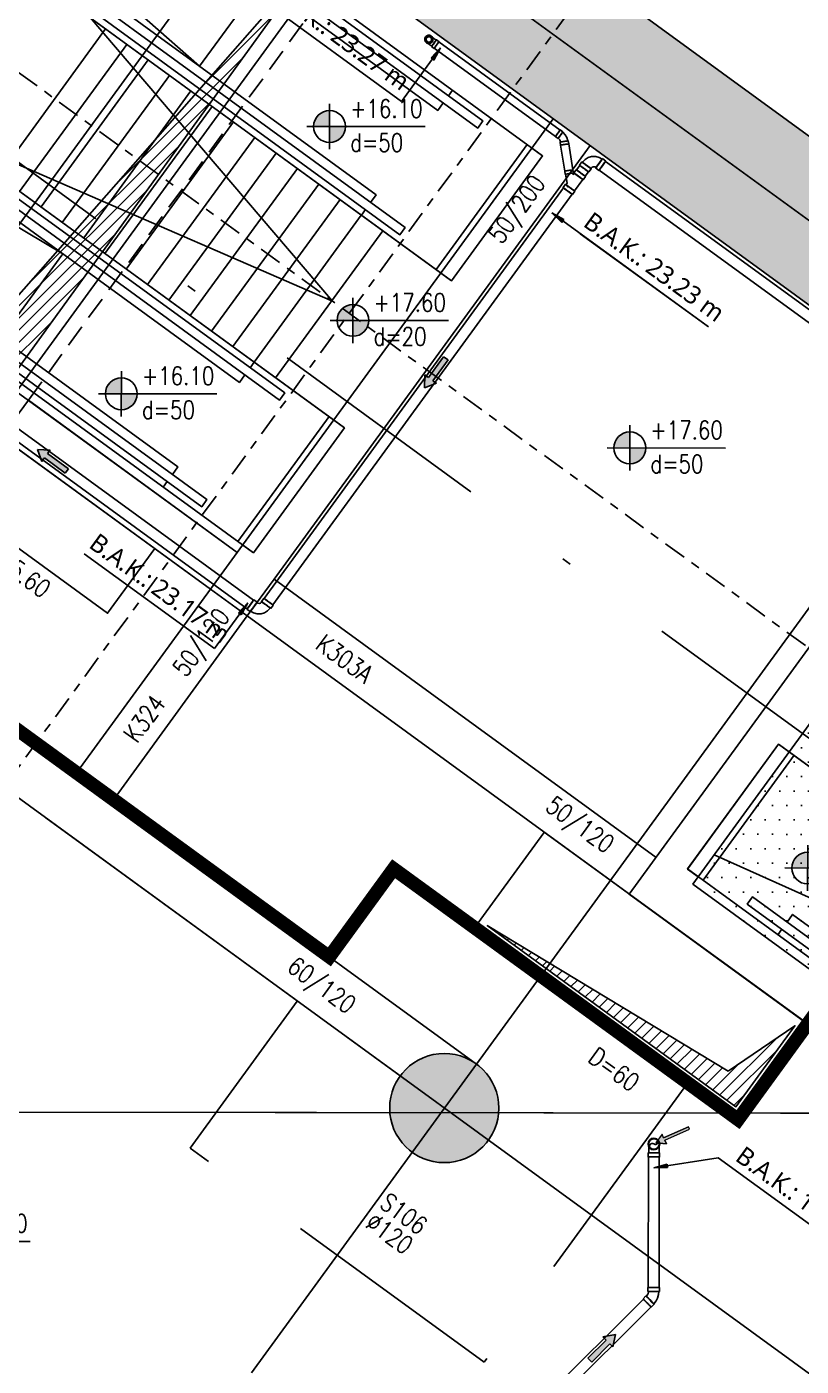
# Model space of a CAD drawing. Header units: millimetres. Extents: x 400382 to 401500, y 4543975 to 4544133.
# Drawn here: x 400801.12 to 400809.64, y 4544089.9 to 4544104.62 of the extents above; entities that cross this region are included whole.
import ezdxf
from ezdxf.enums import TextEntityAlignment as Align

# ---------------------------------------------------------------- set-up
doc = ezdxf.new("R2010")
doc.units = ezdxf.units.MM
for name, pattern in [('AKS', [3, 2.5, -0.25, 0, -0.25]), ('CENTER', [2, 1.25, -0.25, 0.25, -0.25]), ('CIZGI', [0.4, 0.25, -0.15]), ('CONTINU', [0]), ('DASHDOT2', [0.5, 0.25, -0.125, 0, -0.125]), ('HIDDEN', [0.375, 0.25, -0.125]), ('Hidden_2_', [6, 4, -2])]:
    doc.linetypes.add(name, pattern=pattern)
doc.layers.add('A-DETL-GENF', color=92, linetype='Continuous', lineweight=9)
for name, color, linetype in [('aks prota', 2, 'AKS'), ('boşluk prota', 2, 'Continuous'), ('boşluk taraması prota', 252, 'Continuous'), ('kiriş boyutu prota', 6, 'Continuous'), ('kiriş prota', 6, 'Continuous'), ('kolon prota', 1, 'Continuous'), ('kolon tarama prota', 252, 'Continuous'), ('lkolon prota', 4, 'Continuous'), ('merdiven prota', 2, 'Continuous'), ('not prota', 2, 'Continuous'), ('perde prota', 1, 'Continuous'), ('PRT-AL-TUNEL_EKSENI', 14, 'DASHDOT2'), ('skesit prota', 7, 'Continuous'), ('st-s_level (kot)', 6, 'Continuous'), ('st-s_levelmark (kot işareti)', 4, 'Continuous'), ('st_s_ölçü', 4, 'Continuous'), ('TARAMA', 8, 'Continuous'), ('temel prota', 6, 'Continuous'), ('tkolon prota', 6, 'Continuous'), ('tnot prota', 4, 'Continuous')]:
    doc.layers.add(name, color=color, linetype=linetype)
doc.styles.add('OLCU', font='romanstw.shx')
doc.styles.add('Segoe UI Light_1', font='', dxfattribs={"height": 200})
doc.styles.add('TKIRIS', font='romanstw.shx')
doc.styles.add('tkolon', font='romanstw.shx')
doc.styles.add('TNOT', font='romanstw.shx', dxfattribs={"width": 0.8, "height": 250})
doc.styles.get('Segoe UI Light_1').set_extended_font_data('Segoe UI Light')

# ---------------------------------------------------------------- blocks, each defined once
blk = doc.blocks.new('Flow Direction - Flow Direction _25mm_-1035271-_17_70 m  ARA KAT')
at = {"layer": 'TARAMA'}
blk.add_hatch(color=256, dxfattribs=at).paths.add_polyline_path([(0, 0), (-117, -78), (-117, -30), (-400, -30), (-400, 30), (-117, 30), (-117, 78)], flags=0)
for p, q in [((-117, 30), (-400, 30)), ((-400, 30), (-400, -30)), ((-117, 30), (-400, 30)), ((-400, 30), (-400, -30)), ((0, 0), (-117, 78)), ((-117, 78), (-117, 30)), ((-117, 78), (0, 0)), ((-117, 30), (-117, 78)), ((-117, -78), (0, 0)), ((-117, -78), (0, 0)), ((-400, -30), (-117, -30)), ((-117, -30), (-400, -30)), ((-117, -30), (-117, -78)), ((-117, -30), (-117, -78))]:
    blk.add_line(p, q, dxfattribs=at)
blk = doc.blocks.new('Riser Direction1 - Flow Direction _25mm_ 2-2155046-_17_70 m  ARA KAT')
at = {"layer": 'A-DETL-GENF'}
blk.add_hatch(color=256, dxfattribs=at).paths.add_polyline_path([(0, 0), (118, 0), (96, -38), (355, -188), (340, -214), (81, -64), (59, -102)], flags=0)
for p, q in [((0, 0), (59, -102)), ((118, 0), (0, 0)), ((118, 0), (0, 0)), ((59, -102), (0, 0)), ((59, -102), (81, -64)), ((81, -64), (59, -102)), ((81, -64), (340, -214)), ((81, -64), (340, -214)), ((96, -38), (118, 0)), ((96, -38), (118, 0)), ((355, -188), (96, -38)), ((96, -38), (355, -188)), ((340, -214), (355, -188)), ((340, -214), (355, -188))]:
    blk.add_line(p, q, dxfattribs=at)
blk = doc.blocks.new('17.60 mekanik')
at = {"layer": 'kolon tarama prota'}
for points in [[(139615.7, 64822.2), (139605.3, 64811.2), (139608.5, 64808.9)], [(139738.2, 64640.9), (139749.2, 64630.5), (139751.5, 64633.7)], [(139404.6, 64211.8), (139394.2, 64200.9), (139397.4, 64198.5)], [(139851.7, 63590.9), (139866.8, 63591.3), (139866.2, 63595.2)]]:
    blk.add_hatch(color=256, dxfattribs=at).paths.add_polyline_path(points, flags=0)
for p, q in [((139572.9, 64763.2), (139422.9, 64872.2)), ((139605.8, 64823.8), (139608.6, 64821.7)), ((139614, 64829.1), (139611.2, 64831.2)), ((139747.4, 64732.1), (139613.9, 64829)), ((139615.7, 64822.2), (139572.9, 64763.2)), ((139615.7, 64822.2), (139605.3, 64811.2)), ((139605.3, 64811.2), (139608.5, 64808.9)), ((139608.5, 64808.9), (139615.7, 64822.2)), ((139608.7, 64821.8), (139742.1, 64724.8)), ((139742, 64724.8), (139744.9, 64722.7)), ((139750.2, 64730.1), (139747.4, 64732.2)), ((139756.8, 64716.9), (139756.2, 64720.3)), ((139747.2, 64718.9), (139747.7, 64715.4)), ((139747.8, 64715.5), (139752.3, 64686.9)), ((139761.2, 64688.3), (139756.7, 64716.9)), ((139768.9, 64693.2), (139765.3, 64688.2)), ((139771.2, 64697.1), (139768.6, 64693.5)), ((139797.4, 64698.1), (139793.8, 64700.7)), ((140398.2, 64261), (139797.1, 64697.7)), ((139752.3, 64686.9), (139752.8, 64683.4)), ((139753.3, 64683.5), (139754.9, 64673.5)), ((139761.9, 64684.9), (139761.3, 64688.3)), ((139761.7, 64682.9), (139761.4, 64684.8)), ((139762.9, 64684.5), (139761.7, 64682.9)), ((139764.9, 64688.5), (139762.3, 64684.9)), ((139763, 64665.3), (139772.1, 64677.8)), ((139772.6, 64677.4), (139775.2, 64681)), ((139774.9, 64681.3), (139778.5, 64686.3)), ((139778.9, 64686), (139781.5, 64689.6)), ((139786.3, 64690.4), (139789.9, 64687.7)), ((139790.2, 64688.1), (140391.2, 64251.5)), ((139751, 64668.5), (139422.6, 64216.5)), ((139432.1, 64209.5), (139760.5, 64661.6)), ((139753.2, 64672.4), (139750.6, 64668.8)), ((139754.9, 64673.5), (139753.7, 64672)), ((139755.3, 64670.9), (139755.5, 64669.6)), ((139756.7, 64669.8), (139756.8, 64669.8)), ((139760.9, 64661.3), (139763.5, 64664.9)), ((139738.2, 64640.9), (139749.2, 64630.5)), ((139751.5, 64633.7), (139738.2, 64640.9)), ((139738.2, 64640.9), (139910.6, 64515.7)), ((139749.2, 64630.5), (139751.5, 64633.7)), ((139910.6, 64515.7), (139769.6, 64618)), ((139410.8, 64214.6), (138893.7, 64590.4)), ((138886.7, 64580.8), (139403.9, 64205.1)), ((139367.9, 64161.3), (139224.6, 64265.5)), ((139404.6, 64211.8), (139367.9, 64161.3)), ((139404.6, 64211.8), (139394.2, 64200.9)), ((139397.4, 64198.5), (139404.6, 64211.8)), ((139403.6, 64204.7), (139407.2, 64202.1)), ((139414.7, 64212.4), (139411.1, 64215)), ((139422.2, 64216.7), (139419.6, 64213.1)), ((139429.9, 64205.6), (139432.5, 64209.2)), ((139394.2, 64200.9), (139397.4, 64198.5)), ((139845.3, 63607.4), (139845.3, 63603)), ((139845.8, 63603), (139845.8, 63459.5)), ((139851.7, 63590.9), (139922.5, 63602.1)), ((139857.6, 63459.5), (139857.6, 63603)), ((139858, 63603), (139858, 63607.4)), ((139922.5, 63602.1), (140073.5, 63492.4)), ((139866.2, 63595.2), (139851.7, 63590.9)), ((139851.7, 63590.9), (139866.8, 63591.3)), ((139866.8, 63591.3), (139866.2, 63595.2)), ((139845.3, 63459.5), (139845.3, 63455.1)), ((139858, 63455.1), (139858, 63459.5)), ((139840.4, 63446.6), (139654.4, 63260.5)), ((139843.2, 63450.1), (139840.1, 63446.9)), ((139849.1, 63437.9), (139852.3, 63441.1)), ((139662.7, 63252.2), (139848.8, 63438.3))]:
    blk.add_line(p, q, dxfattribs=at)
at = {"layer": 'kolon tarama prota', "flags": 128}
for points in [[(139600.4, 64828.3), (139599.1, 64829.7), (139598.7, 64831.7), (139599.2, 64833.5), (139599.5, 64834)], [(139599.5, 64834), (139601, 64835.2), (139602.9, 64835.7), (139604.8, 64835.2), (139605.2, 64834.9)], [(139606.1, 64829.2), (139604.6, 64827.9), (139602.7, 64827.5), (139600.8, 64828), (139600.4, 64828.3)], [(139606.1, 64824.1), (139604, 64825.6), (139602.2, 64826.9), (139601, 64827.8), (139600.4, 64828.2), (139600.4, 64828.3)], [(139605.2, 64834.9), (139605.6, 64834.6), (139606.7, 64833.8), (139608.4, 64832.6), (139610.4, 64831.2), (139610.9, 64830.8)], [(139605.2, 64834.9), (139606.5, 64833.4), (139606.9, 64831.5), (139606.4, 64829.6), (139606.1, 64829.2)], [(139745.1, 64723.1), (139746.8, 64721.3), (139747.7, 64719), (139747.7, 64719)], [(139755.8, 64720.3), (139754.7, 64723.8), (139752.8, 64727), (139750.2, 64729.6), (139750, 64729.7)], [(139781.9, 64702.9), (139778.2, 64701.9), (139774.9, 64699.9), (139772.1, 64697.2), (139771.7, 64696.7)], [(139781, 64690), (139782.4, 64691.2), (139783.6, 64691.6)], [(139793.4, 64700.1), (139790.1, 64702), (139786.4, 64703), (139782.5, 64703), (139781.9, 64702.9)], [(139783.6, 64691.6), (139785.6, 64691.5), (139786.7, 64690.9)], [(139417.4, 64211.1), (139415.5, 64211.3), (139414.3, 64211.8)], [(139420.1, 64212.8), (139418.6, 64211.5), (139417.4, 64211.1)], [(139419.2, 64199.8), (139422.9, 64200.9), (139426.2, 64202.8), (139428.9, 64205.5), (139429.3, 64206)], [(139407.6, 64202.6), (139411, 64200.7), (139414.7, 64199.8), (139418.5, 64199.7), (139419.2, 64199.8)], [(139846, 63617.2), (139846, 63616.8), (139846, 63615.4), (139846, 63613.3), (139846, 63610.6), (139846, 63607.5), (139846, 63607.4)], [(139857.4, 63607.4), (139857.4, 63610.4), (139857.4, 63613.2), (139857.4, 63615.3), (139857.4, 63616.7), (139857.4, 63617.2), (139857.4, 63617.2)], [(139846, 63455.1), (139845.5, 63452.4), (139845.4, 63452.1)], [(139855.9, 63447.7), (139857.1, 63451.8), (139857.4, 63455.1)], [(139845.4, 63452.1), (139843.9, 63449.8), (139843.7, 63449.6)], [(139851.8, 63441.5), (139854.4, 63444.9), (139855.9, 63447.7)]]:
    blk.add_lwpolyline(points, dxfattribs=at)
at = {"layer": 'kolon tarama prota'}
for centre, radius, start, end in [((139602.8, 64831.6), 4.58, 54, 234), ((139602.8, 64831.6), 4.58, 54, 234), ((139602.8, 64831.6), 4.58, 144, 324), ((139602.8, 64831.6), 4.58, 144, 324), ((139602.8, 64831.6), 4.1, 144, 324), ((139602.8, 64831.6), 4.1, 144, 324), ((139602.8, 64831.6), 4.58, 324, 144), ((139602.8, 64831.6), 4.58, 324, 144), ((139602.8, 64831.6), 3.43, 144, 324), ((139602.8, 64831.6), 3.43, 144, 324), ((139602.8, 64831.6), 4.1, 324, 144), ((139602.8, 64831.6), 4.1, 324, 144), ((139602.8, 64831.6), 3.3, 144, 324), ((139602.8, 64831.6), 3.02, 144, 324), ((139602.8, 64831.6), 3.43, 324, 144), ((139602.8, 64831.6), 3.43, 324, 144), ((139602.8, 64831.6), 4.58, 234, 54), ((139602.8, 64831.6), 4.58, 234, 54), ((139602.8, 64831.6), 3.3, 324, 144), ((139602.8, 64831.6), 3.02, 324, 144), ((139851.7, 63617.2), 6.38, 90, 270), ((139851.7, 63617.2), 6.38, 90, 270), ((139851.7, 63617.2), 5.9, 144, 324), ((139851.7, 63617.2), 5.72, 90, 270), ((139851.7, 63617.2), 5.9, 324, 144), ((139849.9, 63614.9), 2.95, 54, 234), ((139851.7, 63617.2), 6.38, 270, 90), ((139851.7, 63617.2), 6.38, 270, 90), ((139851.7, 63617.2), 5.72, 270, 90), ((139853.4, 63619.6), 2.95, 234, 54)]:
    blk.add_arc(centre, radius, start, end, dxfattribs=at)
for centre, major_axis, ratio, start_param, end_param in [((139608.5, 64827.5), (2.69, 3.7), 0.01, 1.570796, 4.712389), ((139608.5, 64827.5), (2.41, 3.31), 0.01, 1.570796, 4.712389), ((139608.5, 64827.5), (-2.69, -3.7), 0.01, 1.570796, 4.712389), ((139608.5, 64827.5), (-2.41, -3.31), 0.01, 1.570796, 4.712389), ((139611.3, 64825.4), (2.65, 3.64), 0.01, 1.570796, 3.141593), ((139611.3, 64825.4), (2.69, 3.7), 0.01, 1.570796, 4.712389), ((139611.3, 64825.4), (2.65, 3.64), 0.01, 3.141593, 4.712389), ((139611.3, 64825.4), (2.69, 3.7), 0.01, 4.712389, 7.853982), ((139611.3, 64825.4), (2.65, 3.64), 0.01, 0, 1.570796), ((139611.3, 64825.4), (2.65, 3.64), 0.01, 4.712389, 6.283185), ((139744.7, 64728.5), (2.69, 3.7), 0.01, 0.000001, 3.141593), ((139744.7, 64728.5), (2.69, 3.7), 0.01, 3.141593, 6.283186), ((139744.7, 64728.5), (2.65, 3.64), 0.01, 1.570796, 3.141593), ((139744.7, 64728.5), (2.65, 3.64), 0.01, 3.141593, 4.712389), ((139744.7, 64728.5), (2.65, 3.64), 0.01, 0, 1.570796), ((139744.7, 64728.5), (2.65, 3.64), 0.01, 4.712389, 6.283185), ((139747.6, 64726.4), (2.69, 3.7), 0.01, 0.000001, 3.141593), ((139747.6, 64726.4), (2.69, 3.7), 0.01, 3.141593, 6.283186), ((139747.6, 64726.4), (2.41, 3.31), 0.01, 3.141593, 6.283186), ((139747.6, 64726.4), (2.41, 3.31), 0.01, 0.000001, 3.141593), ((139751.7, 64719.6), (4.52, 0.72), 0.007071, 0.007071, 3.148664), ((139751.7, 64719.6), (4.52, 0.72), 0.007071, 3.148664, 6.290256), ((139751.7, 64719.6), (4.05, 0.64), 0.007071, 3.148664, 6.290256), ((139751.7, 64719.6), (4.05, 0.64), 0.007071, 0.007071, 3.148664), ((139752.3, 64716.2), (4.52, 0.72), 0.007071, 3.148664, 6.290256), ((139752.3, 64716.2), (4.52, 0.72), 0.007071, 0.007071, 3.148664), ((139752.3, 64716.2), (4.44, 0.7), 0.007071, 1.570796, 3.141593), ((139752.3, 64716.2), (4.44, 0.7), 0.007071, 3.141593, 4.712389), ((139752.3, 64716.2), (4.44, 0.7), 0.007071, 0, 1.570796), ((139752.3, 64716.2), (4.44, 0.7), 0.007071, 4.712389, 6.283185), ((139773.7, 64689.7), (-5.16, 3.75), 0.01, 6.273186, 9.414779), ((139773.7, 64689.7), (5.16, -3.75), 0.01, 6.273186, 9.414779), ((139773.7, 64689.7), (4.77, -3.47), 0.01, 3.141593, 4.712389), ((139773.7, 64689.7), (4.77, -3.47), 0.01, 1.570796, 3.141593), ((139776.3, 64693.3), (-5.16, 3.75), 0.01, 6.273186, 9.414779), ((139776.3, 64693.3), (-5.16, 3.75), 0.01, 3.131593, 6.273186), ((139776.3, 64693.3), (-4.62, 3.36), 0.01, 6.273186, 9.414779), ((139776.3, 64693.3), (4.62, -3.36), 0.01, 6.273186, 9.414779), ((139790.1, 64695.5), (3.75, 5.16), 0.01, 3.151592, 6.293184), ((139790.1, 64695.5), (3.75, 5.16), 0.01, 0.009999, 3.151592), ((139790.1, 64695.5), (3.36, 4.62), 0.01, 0.009999, 3.151592), ((139790.1, 64695.5), (3.36, 4.62), 0.01, 3.151592, 6.293184), ((139793.7, 64692.9), (3.75, 5.16), 0.01, 0.009999, 3.151592), ((139793.7, 64692.9), (3.75, 5.16), 0.01, 3.151592, 6.293184), ((139793.7, 64692.9), (3.47, 4.77), 0.01, 3.141593, 4.712389), ((139793.7, 64692.9), (3.47, 4.77), 0.01, 1.570796, 3.141593), ((139793.7, 64692.9), (3.47, 4.77), 0.01, 0, 1.570796), ((139793.7, 64692.9), (3.47, 4.77), 0.01, 4.712389, 6.283185), ((139756.8, 64687.6), (4.52, 0.72), 0.007071, 3.134522, 6.276114), ((139756.8, 64687.6), (4.52, 0.72), 0.007071, 6.276114, 9.417707), ((139756.8, 64687.6), (4.44, 0.7), 0.007071, 3.141593, 4.712389), ((139756.8, 64687.6), (4.44, 0.7), 0.007071, 1.570796, 3.141593), ((139757.3, 64684.2), (4.52, 0.72), 0.007071, 6.276114, 9.417707), ((139757.3, 64684.2), (4.52, 0.72), 0.007071, 3.134522, 6.276114), ((139757.3, 64684.2), (4.05, 0.64), 0.007071, 3.134522, 6.276114), ((139757.3, 64684.2), (4.05, 0.64), 0.007071, 6.276114, 9.417707), ((139756.8, 64687.6), (4.44, 0.7), 0.007071, 4.712389, 6.283185), ((139756.8, 64687.6), (4.44, 0.7), 0.007071, 0, 1.570796), ((139767.5, 64681.2), (-5.16, 3.75), 0.01, 3.141593, 6.283185), ((139767.5, 64681.2), (-5.16, 3.75), 0.01, 0, 3.141593), ((139767.5, 64681.2), (4.62, -3.36), 0.01, 3.141593, 6.283185), ((139767.5, 64681.2), (4.62, -3.36), 0.01, 0, 3.141593), ((139770.1, 64684.8), (5.16, -3.75), 0.01, 3.141593, 6.283185), ((139770.1, 64684.8), (5.16, -3.75), 0.01, 0, 3.141593), ((139770.1, 64684.8), (4.77, -3.47), 0.01, 1.570796, 3.141593), ((139770.1, 64684.8), (4.77, -3.47), 0.01, 3.141593, 4.712389), ((139770.1, 64684.8), (4.77, -3.47), 0.01, 0, 1.570796), ((139770.1, 64684.8), (4.77, -3.47), 0.01, 4.712389, 6.283185), ((139773.7, 64689.7), (4.77, -3.47), 0.01, 0, 1.570796), ((139773.7, 64689.7), (4.77, -3.47), 0.01, 4.712389, 6.283185), ((139755.8, 64665), (5.16, -3.75), 0.01, 3.141593, 6.283185), ((139755.8, 64665), (5.16, -3.75), 0.01, 0, 3.141593), ((139755.8, 64665), (-4.77, 3.47), 0.01, 0, 1.570796), ((139755.8, 64665), (-4.77, 3.47), 0.01, 4.712389, 6.283185), ((139758.4, 64668.6), (5.16, -3.75), 0.01, 0, 3.141593), ((139758.4, 64668.6), (5.16, -3.75), 0.01, 3.141593, 6.283185), ((139758.4, 64668.6), (4.62, -3.36), 0.01, 3.141593, 6.283185), ((139758.4, 64668.6), (4.62, -3.36), 0.01, 0, 3.141593), ((139759.5, 64670.2), (4.05, 0.64), 0.007071, 2.319872, 3.134522), ((139759.5, 64670.2), (4.05, 0.64), 0.007071, 3.134522, 3.949172), ((139755.8, 64665), (4.77, -3.47), 0.01, 4.712389, 6.283185), ((139755.8, 64665), (4.77, -3.47), 0.01, 0, 1.570796), ((139407.4, 64209.8), (3.75, 5.16), 0.01, 0.010003, 3.151596), ((139407.4, 64209.8), (3.75, 5.16), 0.01, 3.151596, 6.293188), ((139407.4, 64209.8), (3.47, 4.77), 0.01, 1.570796, 3.141593), ((139407.4, 64209.8), (3.47, 4.77), 0.01, 3.141593, 4.712389), ((139411, 64207.2), (3.75, 5.16), 0.01, 3.151596, 6.293188), ((139411, 64207.2), (3.75, 5.16), 0.01, 0.010003, 3.151596), ((139407.4, 64209.8), (3.47, 4.77), 0.01, 0, 1.570796), ((139407.4, 64209.8), (3.47, 4.77), 0.01, 4.712389, 6.283185), ((139411, 64207.2), (3.36, 4.62), 0.01, 0.010003, 3.151596), ((139411, 64207.2), (3.36, 4.62), 0.01, 3.151596, 6.293188), ((139424.7, 64209.4), (5.16, -3.75), 0.010003, 3.131593, 6.273186), ((139424.7, 64209.4), (-5.16, 3.75), 0.010003, 3.131593, 6.273186), ((139424.7, 64209.4), (4.62, -3.36), 0.010003, 3.131593, 6.273186), ((139424.7, 64209.4), (-4.62, 3.36), 0.010003, 3.131593, 6.273186), ((139427.3, 64213), (5.16, -3.75), 0.010003, 3.131593, 6.273186), ((139427.3, 64213), (5.16, -3.75), 0.010003, 6.273186, 9.414779), ((139427.3, 64213), (-4.77, 3.47), 0.01, 0, 1.570796), ((139427.3, 64213), (-4.77, 3.47), 0.01, 4.712389, 6.283185), ((139427.3, 64213), (4.77, -3.47), 0.01, 4.712389, 6.283185), ((139427.3, 64213), (4.77, -3.47), 0.01, 0, 1.570796), ((139851.7, 63607.4), (6.38, 0), 0.009976, 1.570796, 4.712389), ((139851.7, 63603), (6.38, 0), 0.009976, 1.570796, 4.712389), ((139851.7, 63603), (5.9, 0), 0.01, 3.141593, 4.712389), ((139851.7, 63603), (5.9, 0), 0.01, 1.570796, 3.141593), ((139851.7, 63607.4), (5.72, 0), 0.009976, 1.570796, 4.712389), ((139851.7, 63607.4), (6.38, 0), 0.009976, 4.712389, 7.853982), ((139851.7, 63607.4), (5.72, 0), 0.009976, 4.712389, 7.853982), ((139851.7, 63603), (5.9, 0), 0.01, 4.712389, 6.283185), ((139851.7, 63603), (5.9, 0), 0.01, 0, 1.570796), ((139851.7, 63603), (6.38, 0), 0.009976, 4.712389, 7.853982), ((139851.7, 63459.5), (6.38, 0), 0.01, 6.279043, 9.420636), ((139851.7, 63459.5), (6.38, 0), 0.01, 3.137451, 6.279043), ((139851.7, 63455.1), (6.38, 0), 0.01, 6.279043, 9.420636), ((139851.7, 63455.1), (6.38, 0), 0.01, 3.137451, 6.279043), ((139851.7, 63459.5), (5.9, 0), 0.01, 1.570796, 3.141593), ((139851.7, 63459.5), (5.9, 0), 0.01, 3.141593, 4.712389), ((139851.7, 63455.1), (5.72, 0), 0.01, 6.279043, 9.420636), ((139851.7, 63455.1), (5.71, 0), 0.01, 3.137451, 6.279043), ((139851.7, 63459.5), (5.9, 0), 0.01, 0, 1.570796), ((139851.7, 63459.5), (5.9, 0), 0.01, 4.712389, 6.283185), ((139844.6, 63442.4), (4.51, -4.51), 0.01, 0.004142, 3.145735), ((139844.6, 63442.4), (4.51, -4.51), 0.01, 3.145735, 6.287327), ((139844.6, 63442.4), (-4.17, 4.17), 0.01, 0, 1.570796), ((139844.6, 63442.4), (-4.17, 4.17), 0.01, 4.712389, 6.283185), ((139847.7, 63445.6), (4.51, -4.51), 0.01, 3.145735, 6.287327), ((139847.7, 63445.6), (4.51, -4.51), 0.01, 0.004142, 3.145735), ((139847.7, 63445.6), (4.04, -4.04), 0.01, 0.004142, 3.145735), ((139847.7, 63445.6), (4.04, -4.04), 0.01, 3.145735, 6.287327), ((139844.6, 63442.4), (-4.17, 4.17), 0.01, 3.141593, 4.712389), ((139844.6, 63442.4), (-4.17, 4.17), 0.01, 1.570796, 3.141593)]:
    blk.add_ellipse(centre, major_axis=major_axis, ratio=ratio, start_param=start_param, end_param=end_param, dxfattribs=at)
for name, p, xscale, yscale, zscale, rotation in [('Flow Direction - Flow Direction _25mm_-1035271-_17_70 m  ARA KAT', (139598.4, 64448.5), 0.1, 0.1, 0.1, 233.9999999999991), ('Flow Direction - Flow Direction _25mm_-1035271-_17_70 m  ARA KAT', (139173, 64380.1), 0.09999999999999999, 0.09999999999999999, 0.09999999999999999, 143.9999999999989), ('Riser Direction1 - Flow Direction _25mm_ 2-2155046-_17_70 m  ARA KAT', (139853.7, 63618.6), 0.1, 0.1, 0.1, 53.99999999999887), ('Flow Direction - Flow Direction _25mm_-1035271-_17_70 m  ARA KAT', (139809.8, 63407.7), 0.09999999999999999, 0.09999999999999999, 0.09999999999999999, 45.00000000000016)]:
    blk.add_blockref(name, p, dxfattribs=dict(at, xscale=xscale, yscale=yscale, zscale=zscale, rotation=rotation))
at = {"layer": 'kolon tarama prota', "char_height": 20, "attachment_point": 1, "rotation": 324, "line_spacing_factor": 1.142579, "style": 'Segoe UI Light_1'}
for s, insert, width in [('B.A.K.: 23.27 m', (139436.7, 64897.5), 212.654), ('B.A.K.: 23.23 m', (139783.3, 64643.4), 213.157), ('B.A.K.: 23.17 m', (139240.3, 64289.4), 207.124), ('B.A.K.: 17.23 m', (139951.7, 63616.2), 207.124)]:
    blk.add_mtext(s, dxfattribs=dict(at, insert=insert, width=width))
blk = doc.blocks.new('yürüyen mer 2')
at = {"color": 253}
blk.add_lwpolyline([(52651, 3429.1), (52651, 3599.1)], dxfattribs=at)
at = {"layer": 'st_s_ölçü', "color": 252, "ltscale": 0.1}
blk.add_line((53451.2, 3599.1), (53451.2, 3429.1), dxfattribs=at)
for points in [[(52651, 3599.1), (53472.2, 3599.1), (53472.2, 3429.1), (52651, 3429.1)], [(53349.5, 3599.1), (53349.5, 3591.6)], [(52651, 3591.6), (53396.5, 3591.6), (53396.5, 3581.8), (52651, 3581.8)], [(52651, 3571.6), (53349.5, 3571.6), (53349.5, 3581.8)], [(52651, 3529.1), (53109.3, 3571.6), (53109.3, 3456.6), (52651, 3499.1)], [(52651, 3456.6), (53349.5, 3456.6), (53349.5, 3446.3)], [(52651, 3436.6), (53396.5, 3436.6), (53396.5, 3446.3), (52651, 3446.3)], [(53349.5, 3429.1), (53349.5, 3436.6)]]:
    blk.add_lwpolyline(points, dxfattribs=at)
blk = doc.blocks.new('PLAN_KOT')
at = {"layer": 'st-s_levelmark (kot işareti)'}
h = blk.add_hatch(color=256, dxfattribs=at)
h.paths.add_polyline_path([(0, 17.5, 0.414214), (-17.5, 0), (0, 0)])
h.paths.add_polyline_path([(17.5, 0), (0, 0), (0, -17.5, 0.414214)])
for p, q in [((0, 25), (0, -25)), ((105, 0), (-25, 0))]:
    blk.add_line(p, q, dxfattribs=at)
blk.add_circle((0, 0), 17.5, dxfattribs=at)
at = {"layer": 'st-s_level (kot)', "color": 6, "style": 'OLCU', "width": 0.8}
for tag, p in [('KOT', (22.7, 9.8)), ('DÖŞEME_KALINLIĞI', (22.7, -27.6))]:
    blk.add_attdef(tag, p, '', height=20, dxfattribs=at)

msp = doc.modelspace()

# ---------------------------------------------------------------- hatches: boundary and pattern name
at = {"layer": 'boşluk taraması prota', "ltscale": 2}
h = msp.add_hatch(dxfattribs=at)
h.set_pattern_fill('ANSI31', color=256, scale=0.03, angle=-0.0715, style=0)
h.set_pattern_definition([(44.928458, (400130.56072, 4543653.25993), (-0.06726777, 0.067435967), [])])
h.paths.add_polyline_path([(400800.818, 4544101.436), (400804.297, 4544105.392), (400800.959, 4544100.771), (400792.526, 4544106.904)])
h = msp.add_hatch(dxfattribs=at)
h.set_pattern_fill('ANSI31', color=256, scale=0.03, angle=-0.0715, style=0)
h.set_pattern_definition([(44.928458, (400138.52077, 4543645.237125), (-0.06726777, 0.067435967), [])])
h.paths.add_polyline_path([(400808.832, 4544093.139), (400809.566, 4544093.64), (400808.919, 4544092.749), (400806.185, 4544094.741)])
at = {"layer": 'kolon tarama prota'}
h = msp.add_hatch(color=256, dxfattribs=at)
h.dxf.hatch_style = 1
h.paths.add_polyline_path([(400825.527, 4544091.908), (400771.977, 4544130.917), (400746.836, 4544096.404), (400748.048, 4544095.52), (400772.306, 4544128.822), (400822.975, 4544091.912)])
h = msp.add_hatch(dxfattribs=at)
h.set_pattern_fill('DOTS', color=2, scale=0.1, angle=-0.0715)
h.set_pattern_definition([(359.928458, (399108.95614, 4543658.28852), (0.079573161, 0.158650765), [0, -0.15875])])
h.paths.add_polyline_path([(400811.919, 4544099.966), (400816.203, 4544096.845), (400812.729, 4544092.076), (400808.445, 4544095.197)])
h = msp.add_hatch(color=256, dxfattribs=at)
h.dxf.hatch_style = 1
edge = h.paths.add_edge_path()
edge.add_arc((400805.712, 4544092.734), 0.6, 359.9285, 719.9285)

# ---------------------------------------------------------------- linework, layer by layer
at = {"layer": 'aks prota', "ltscale": 10}
for p, q in [((400863.305, 4544063.461), (400768.79, 4544132.311)), ((400845.867, 4544063.483), (400762.755, 4544124.026)), ((400845.867, 4544063.483), (400762.755, 4544124.026)), ((400778.191, 4544071.088), (400805.688, 4544108.835)), ((400785.87, 4544065.494), (400813.367, 4544103.241)), ((400785.87, 4544065.494), (400813.367, 4544103.241)), ((400882.93, 4544092.587), (400717.011, 4544092.794)), ((400864.508, 4544092.61), (400741.096, 4544092.764))]:
    msp.add_line(p, q, dxfattribs=at)
at = {"layer": 'boşluk prota', "ltscale": 0.05}
for points in [[(400800.818, 4544101.436), (400804.297, 4544105.392), (400800.959, 4544100.771), (400792.526, 4544106.904)], [(400808.832, 4544093.139), (400809.566, 4544093.64), (400808.919, 4544092.749), (400806.185, 4544094.741)]]:
    msp.add_lwpolyline(points, close=True, dxfattribs=at)
at = {"layer": 'kiriş prota'}
msp.add_line((400801.01, 4544100.613), (400804.484, 4544105.382), dxfattribs=at)
at = {"layer": 'kiriş prota', "linetype": 'HIDDEN'}
msp.add_line((400801.14, 4544100.518), (400804.614, 4544105.287), dxfattribs=at)
at = {"layer": 'kiriş prota'}
for points in [[(400805.667, 4544101.922), (400794.704, 4544109.908)], [(400793.534, 4544108.286), (400804.497, 4544100.3)], [(400792.475, 4544106.83), (400803.437, 4544098.845)], [(400792.18, 4544106.426), (400803.143, 4544098.44)], [(400791.193, 4544104.052), (400801.671, 4544096.42)], [(400806.911, 4544103.613), (400803.437, 4544098.845)], [(400807.316, 4544103.319), (400803.842, 4544098.55)], [(400803.143, 4544098.44), (400801.671, 4544096.42)], [(400810.682, 4544098.268), (400813.011, 4544096.572), (400811.833, 4544094.956), (400809.505, 4544096.652)], [(400803.547, 4544098.146), (400802.075, 4544096.125)], [(400798.519, 4544097.974), (400805.228, 4544093.087)], [(400802.075, 4544096.125), (400806.066, 4544093.218)], [(400806.811, 4544095.77), (400809.707, 4544093.661), (400808.941, 4544092.609), (400806.045, 4544094.718), (400806.805, 4544095.762)]]:
    msp.add_lwpolyline(points, dxfattribs=at)
at = {"layer": 'kolon prota', "color": 1}
msp.add_circle((400805.712, 4544092.734), 0.6, dxfattribs=at)
at = {"layer": 'merdiven prota', "linetype": 'HIDDEN', "ltscale": 10}
for p, q in [((400800.81, 4544102.986), (400801.988, 4544104.602)), ((400801.044, 4544102.815), (400802.222, 4544104.431)), ((400801.279, 4544102.644), (400802.456, 4544104.261)), ((400801.513, 4544102.474), (400802.691, 4544104.09)), ((400801.748, 4544102.303), (400802.925, 4544103.919)), ((400801.982, 4544102.132), (400803.16, 4544103.749)), ((400802.216, 4544101.961), (400803.394, 4544103.578)), ((400802.451, 4544101.791), (400803.628, 4544103.407)), ((400802.685, 4544101.62), (400803.863, 4544103.236)), ((400802.92, 4544101.449), (400804.097, 4544103.065)), ((400803.154, 4544101.278), (400804.332, 4544102.895)), ((400803.389, 4544101.108), (400804.566, 4544102.724)), ((400803.623, 4544100.937), (400804.8, 4544102.553)), ((400803.857, 4544100.766), (400805.035, 4544102.382))]:
    msp.add_line(p, q, dxfattribs=at)
for points in [[(400806.676, 4544103.29), (400806.793, 4544103.205), (400805.792, 4544101.831), (400805.675, 4544101.916)], [(400804.497, 4544100.299), (400804.615, 4544100.214), (400803.614, 4544098.84), (400803.496, 4544098.925)], [(400809.505, 4544096.652), (400809.388, 4544096.737), (400808.387, 4544095.363), (400808.504, 4544095.278)]]:
    msp.add_lwpolyline(points, dxfattribs=at)
at = {"layer": 'merdiven prota', "color": 4}
msp.add_lwpolyline([(400808.68, 4544095.52), (400816.202, 4544092.144)], dxfattribs=at)
at = {"layer": 'not prota', "ltscale": 0.1}
msp.add_lwpolyline([(400802.529, 4544098.888), (400802.01, 4544098.176), (400799.585, 4544099.942)], dxfattribs=at)
at = {"layer": 'perde prota'}
msp.add_lwpolyline([(400825.527, 4544091.908), (400771.977, 4544130.917), (400746.836, 4544096.404), (400748.049, 4544095.521), (400772.306, 4544128.822), (400822.975, 4544091.912)], close=True, dxfattribs=at)
at = {"layer": 'perde prota', "color": 4}
msp.add_lwpolyline([(400795.949, 4544111.599), (400804.483, 4544101.608), (400792.475, 4544106.83)], dxfattribs=at)
at = {"layer": 'PRT-AL-TUNEL_EKSENI', "ltscale": 10}
msp.add_line((400855.471, 4544063.477), (400766.074, 4544128.598), dxfattribs=at)
at = {"layer": 'skesit prota', "linetype": 'CENTER', "ltscale": 0.2}
for points in [[(400765.024, 4544130.352), (400860.966, 4544060.463)], [(400811.947, 4544111.465), (400773.46, 4544058.632)]]:
    msp.add_lwpolyline(points, dxfattribs=at)
at = {"layer": 'st_s_ölçü', "color": 3, "linetype": 'CIZGI', "lineweight": 30, "ltscale": 50, "const_width": 0.15}
msp.add_lwpolyline([(400819.537, 4544094.416), (400810.265, 4544094.428), (400808.942, 4544092.608), (400806.044, 4544094.719), (400806.044, 4544094.719), (400805.155, 4544095.366), (400804.449, 4544094.397), (400793.149, 4544102.628), (400789.086, 4544097.051), (400787.13, 4544098.476), (400786.423, 4544097.506), (400789.945, 4544094.941), (400786.589, 4544090.333), (400778.543, 4544096.195), (400781.899, 4544100.802), (400777.774, 4544103.805), (400770.356, 4544093.621), (400754.877, 4544104.897)], dxfattribs=at)
at = {"layer": 'temel prota', "color": 5, "linetype": 'Hidden_2_'}
msp.add_lwpolyline([(400801.14, 4544100.518), (400800.846, 4544100.114), (400803.143, 4544098.44), (400803.437, 4544098.845), (400801.14, 4544100.518)], dxfattribs=at)
at = {"layer": 'temel prota', "color": 5}
for points in [[(400811.515, 4544100.26), (400816.607, 4544096.551), (400812.839, 4544091.378), (400807.746, 4544095.087)], [(400811.919, 4544099.966), (400816.203, 4544096.845), (400812.729, 4544092.076), (400808.445, 4544095.197)]]:
    msp.add_lwpolyline(points, close=True, dxfattribs=at)
at = {"layer": 'temel prota', "linetype": 'Hidden_2_'}
for points in [[(400803.547, 4544098.146), (400803.842, 4544098.55)], [(400803.143, 4544098.44), (400803.547, 4544098.146)]]:
    msp.add_lwpolyline(points, dxfattribs=at)
at = {"layer": 'temel prota'}
for points in [[(400803.842, 4544098.55), (400808.041, 4544095.491)], [(400803.547, 4544098.146), (400807.963, 4544094.93)]]:
    msp.add_lwpolyline(points, dxfattribs=at)
at = {"layer": 'temel prota', "linetype": 'HIDDEN', "ltscale": 10}
for points in [[(400805.156, 4544095.366), (400808.389, 4544093.011), (400806.151, 4544089.939), (400802.918, 4544092.295), (400804.096, 4544093.911)], [(400804.449, 4544094.396), (400805.156, 4544095.366)]]:
    msp.add_lwpolyline(points, dxfattribs=at)

# ---------------------------------------------------------------- block references
at = {"layer": 'merdiven prota', "xscale": 0.01, "yscale": 0.01, "zscale": 0.01, "rotation": 359.9284577011093}
msp.add_blockref('17.60 mekanik', (399408.706, 4543457.914), dxfattribs=at)
at = {"layer": 'merdiven prota', "linetype": 'HIDDEN', "ltscale": 10, "xscale": -0.009999999999999997, "yscale": 0.01, "zscale": 0.01, "rotation": 323.9284577011256}
msp.add_blockref('yürüyen mer 2', (401220.403, 4543752.805), dxfattribs=at)
at = {"layer": 'st-s_level (kot)', "linetype": 'CONTINU', "ltscale": 0.1, "xscale": 0.01, "yscale": 0.01, "zscale": 0.01, "rotation": 359.9284577011093}
for p, values in [((400804.451, 4544103.528), {'KOT': '+16.10', 'DÖŞEME_KALINLIĞI': 'd=50'}), ((400804.708, 4544101.396), {'KOT': '+17.60', 'DÖŞEME_KALINLIĞI': 'd=20'}), ((400802.162, 4544100.589), {'KOT': '+16.10', 'DÖŞEME_KALINLIĞI': 'd=50'}), ((400807.752, 4544099.994), {'KOT': '+17.60', 'DÖŞEME_KALINLIĞI': 'd=50'}), ((400809.707, 4544095.374), {'KOT': '+16.10', 'DÖŞEME_KALINLIĞI': 'd=50'}), ((400800.11, 4544091.269), {'KOT': '+17.60', 'DÖŞEME_KALINLIĞI': 'd=50'})]:
    msp.add_blockref('PLAN_KOT', p, dxfattribs=at).add_auto_attribs(values)
at = {"layer": 'st_s_ölçü', "linetype": 'CONTINU', "xscale": 0.01000000000000001, "yscale": 0.01000000000000001, "zscale": 0.01000000000000001, "rotation": 323.928457701103}
for p in [(400353.396, 4544388.956), (400351.217, 4544385.965)]:
    msp.add_blockref('yürüyen mer 2', p, dxfattribs=at)

# ---------------------------------------------------------------- texts
at = {"layer": 'kiriş boyutu prota', "ltscale": 0.05, "style": 'TKIRIS', "width": 0.8}
for s, rotation, p in [('50/200', 53.9285, (400806.755, 4544102.959)), ('50/120', 53.9285, (400803.284, 4544098.195)), ('50/120', 323.9285, (400807.544, 4544095.606)), ('60/120', 323.9285, (400804.704, 4544093.84))]:
    msp.add_text(s, height=0.2, rotation=rotation, dxfattribs=at).set_placement(p, align=Align.MIDDLE_RIGHT)
at = {"layer": 'kiriş prota', "ltscale": 0.05, "style": 'TKIRIS', "width": 0.8}
for s, rotation, p in [('K303A', 323.9285, (400804.342, 4544097.876)), ('K324', 53.9285, (400802.252, 4544096.793))]:
    msp.add_text(s, height=0.2, rotation=rotation, dxfattribs=at).set_placement(p, align=Align.MIDDLE_LEFT)
at = {"layer": 'lkolon prota', "style": 'tkolon', "width": 0.8}
msp.add_text('%%C120', height=0.2, rotation=323.9285, dxfattribs=at).set_placement((400804.829, 4544091.436))
at = {"layer": 'st-s_level (kot)', "color": 6, "style": 'OLCU', "width": 0.8}
msp.add_attdef('D=60', (400807.28, 4544093.255), '', height=0.2, rotation=323.9285, dxfattribs=at)
at = {"layer": 'tkolon prota', "style": 'tkolon', "width": 0.8}
msp.add_text('S106', height=0.2, rotation=323.9285, dxfattribs=at).set_placement((400804.987, 4544091.652))
at = {"layer": 'tnot prota', "style": 'TNOT', "width": 0.8}
msp.add_text('HATIL H.A.K. +15.60', height=0.2, rotation=323.9285, dxfattribs=at).set_placement((400799.574, 4544099.703), align=Align.MIDDLE_LEFT)

doc.saveas('drawing.dxf')
